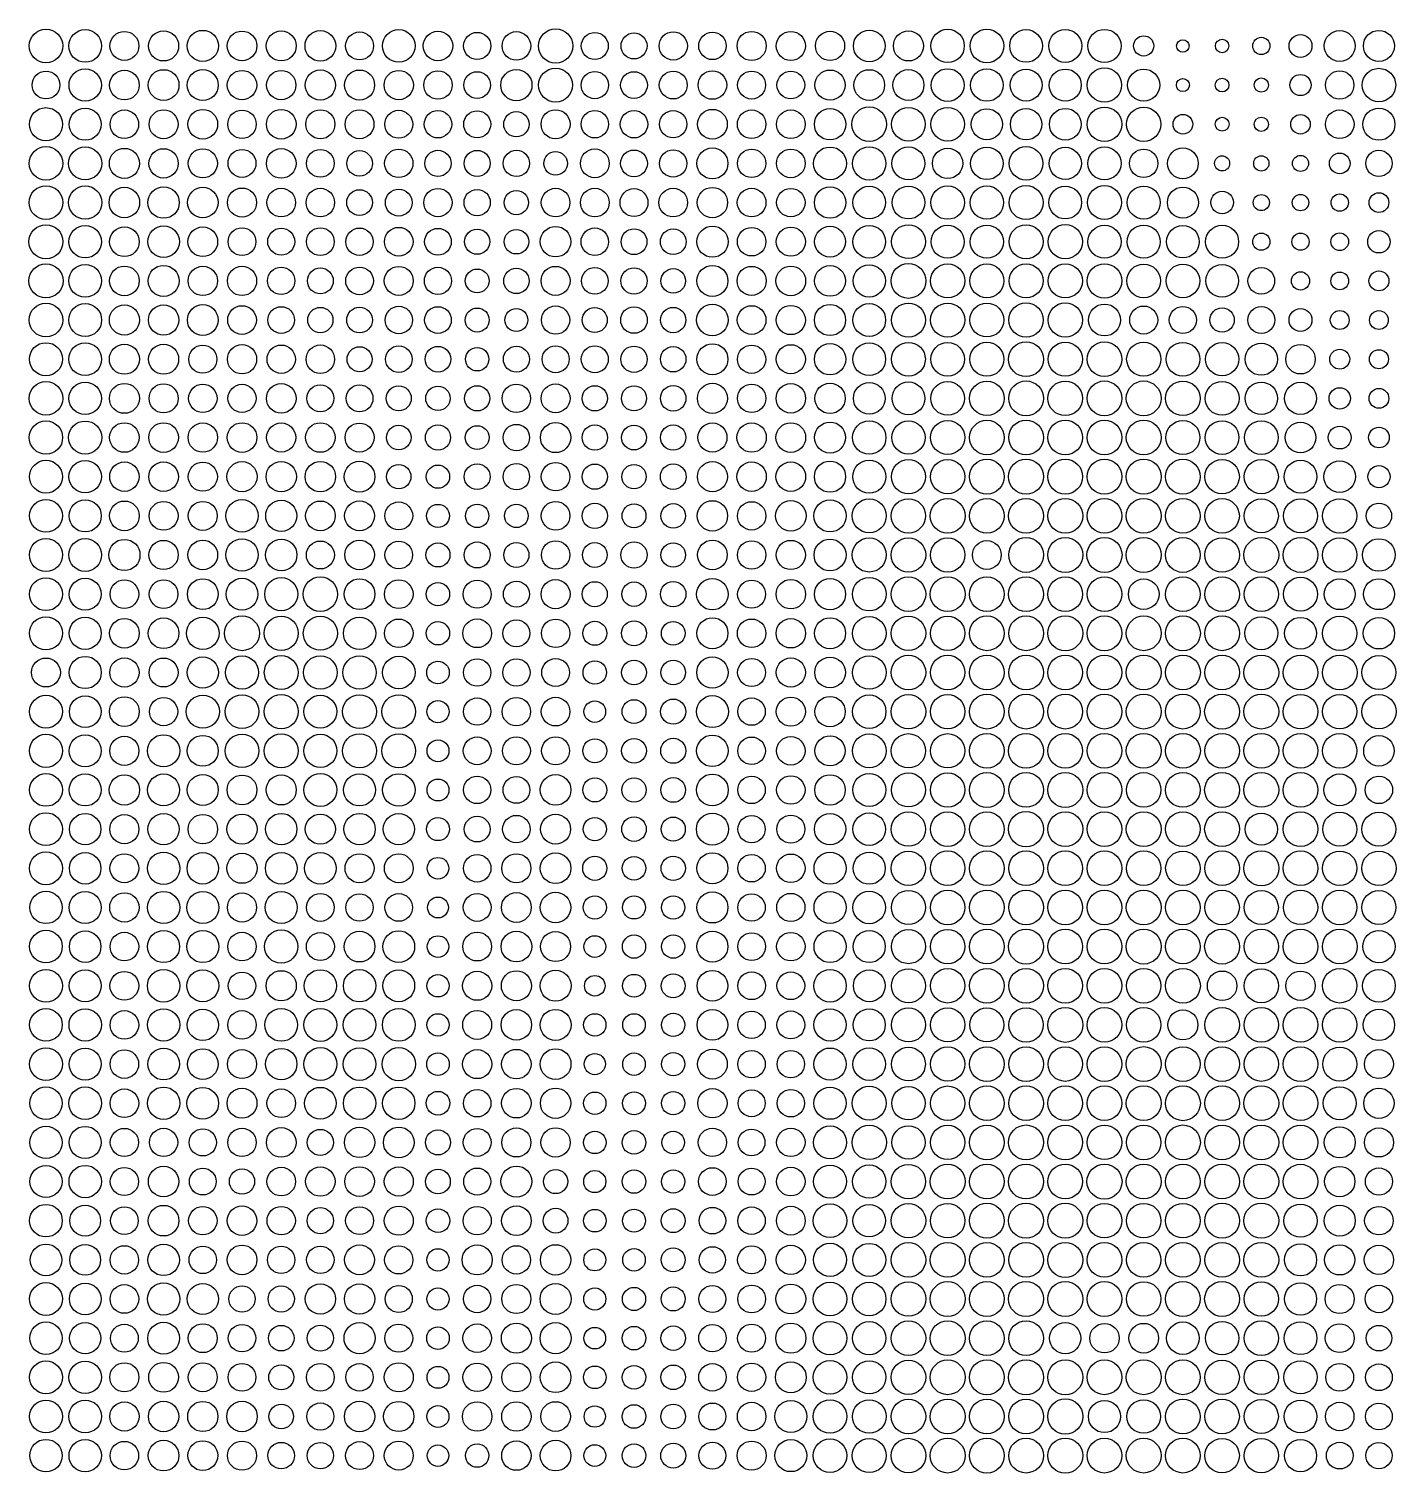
# Model space of a CAD drawing. Header units: millimetres. Extents: x 0 to 15650, y 0 to 8040.
# Drawn here: x 5886 to 7822, y 1999 to 4044 of the extents above; entities that cross this region are included whole.
import ezdxf

# ---------------------------------------------------------------- set-up
doc = ezdxf.new("R2010")
doc.units = ezdxf.units.MM
doc.layers.add('Default', color=7, linetype='Continuous', true_color=0x000000)

msp = doc.modelspace()

# ---------------------------------------------------------------- linework, layer by layer
at = {"layer": 'Default', "color": 0}
for centre, radius in [((5910.4, 4020), 23.8), ((5965.9, 4020), 23.2), ((6021.4, 4020), 20.5), ((6076.9, 4020), 21.3), ((6132.4, 4020), 22.1), ((6187.9, 4020), 21), ((6243.4, 4020), 21.2), ((6298.8, 4020), 21.7), ((6354.3, 4020), 19.8), ((6409.8, 4020), 23.1), ((6465.3, 4020), 20.9), ((6520.8, 4020), 19.2), ((6576.3, 4020), 20.3), ((6631.8, 4020), 24.2), ((6687.3, 4020), 19.1), ((6742.8, 4020), 18.4), ((6798.3, 4020), 20), ((6853.8, 4020), 19.4), ((6909.3, 4020), 20.6), ((6964.8, 4020), 20.6), ((7020.3, 4020), 20.7), ((7075.8, 4020), 22.4), ((7131.3, 4020), 21.3), ((7186.8, 4020), 23.6), ((7242.3, 4020), 23.8), ((7297.8, 4020), 23.2), ((7353.3, 4020), 23.3), ((7408.8, 4020), 23.5), ((7464.3, 4020), 14.3), ((7519.8, 4020), 8.84), ((7575.3, 4020), 9.54), ((7630.8, 4020), 12.2), ((7686.3, 4020), 16.2), ((7741.8, 4020), 21.9), ((7797.3, 4020), 22), ((6631.8, 3964.6), 24), ((7186.8, 3964.6), 23.2), ((7408.8, 3964.6), 24.3), ((7797.3, 3964.6), 23.7), ((5910.4, 3964.6), 19.6), ((5965.9, 3964.6), 22.9), ((6021.4, 3964.6), 21), ((6076.9, 3964.6), 21.8), ((6132.4, 3964.6), 21.9), ((6187.9, 3964.6), 20.8), ((6243.4, 3964.6), 20.7), ((6298.8, 3964.6), 21.4), ((6354.3, 3964.6), 21.3), ((6409.8, 3964.6), 20.8), ((6465.3, 3964.6), 20.1), ((6520.8, 3964.6), 18.9), ((6576.3, 3964.6), 22.1), ((6687.3, 3964.6), 19.3), ((6742.8, 3964.6), 18.9), ((6798.3, 3964.6), 19.7), ((6853.8, 3964.6), 20.2), ((6909.3, 3964.6), 19.8), ((6964.8, 3964.6), 19.6), ((7020.3, 3964.6), 21.3), ((7075.8, 3964.6), 21.8), ((7131.3, 3964.6), 21.9), ((7242.3, 3964.6), 23), ((7297.8, 3964.6), 22.6), ((7353.3, 3964.6), 22.7), ((7464.3, 3964.6), 22.7), ((7519.8, 3964.6), 9.26), ((7575.3, 3964.6), 9.75), ((7630.8, 3964.6), 10.1), ((7686.3, 3964.6), 15), ((7741.8, 3964.6), 20.1), ((5910.4, 3909.1), 23.5), ((5965.9, 3909.1), 22.7), ((6021.4, 3909.1), 20.2), ((6076.9, 3909.1), 20.5), ((6132.4, 3909.1), 21), ((6187.9, 3909.1), 20.1), ((6243.4, 3909.1), 21), ((6298.8, 3909.1), 20.6), ((6354.3, 3909.1), 20.4), ((6409.8, 3909.1), 19.8), ((6465.3, 3909.1), 19.4), ((6520.8, 3909.1), 19.1), ((6576.3, 3909.1), 17.9), ((6631.8, 3909.1), 20.6), ((6687.3, 3909.1), 19.4), ((6742.8, 3909.1), 19.4), ((6798.3, 3909.1), 19.3), ((6853.8, 3909.1), 21.1), ((6909.3, 3909.1), 20.2), ((6964.8, 3909.1), 20.3), ((7020.3, 3909.1), 22.2), ((7075.8, 3909.1), 24.5), ((7131.3, 3909.1), 23.8), ((7186.8, 3909.1), 23.8), ((7242.3, 3909.1), 22), ((7297.8, 3909.1), 22.2), ((7353.3, 3909.1), 22.5), ((7408.8, 3909.1), 24.4), ((7464.3, 3909.1), 24.3), ((7741.8, 3909.1), 20.3), ((7797.3, 3909.1), 22.7), ((7519.8, 3909.1), 13.9), ((7575.3, 3909.1), 9.82), ((7630.8, 3909.1), 10.1), ((7686.3, 3909.1), 13.8), ((5910.4, 3853.7), 23.7), ((5965.9, 3853.7), 23.4), ((6021.4, 3853.7), 21.3), ((6076.9, 3853.7), 20.8), ((6132.4, 3853.7), 20.6), ((6187.9, 3853.7), 19.8), ((6243.4, 3853.7), 21), ((6298.8, 3853.7), 19.6), ((6354.3, 3853.7), 18.1), ((6409.8, 3853.7), 20.1), ((6465.3, 3853.7), 18.5), ((6520.8, 3853.7), 18.4), ((6576.3, 3853.7), 18.6), ((6631.8, 3853.7), 16.7), ((6687.3, 3853.7), 20.4), ((6742.8, 3853.7), 18.9), ((6798.3, 3853.7), 19.3), ((6853.8, 3853.7), 22), ((6909.3, 3853.7), 20.1), ((6964.8, 3853.7), 20.3), ((7020.3, 3853.7), 23.2), ((7075.8, 3853.7), 23.6), ((7131.3, 3853.7), 23.3), ((7186.8, 3853.7), 21.5), ((7242.3, 3853.7), 23), ((7297.8, 3853.7), 23.8), ((7353.3, 3853.7), 22.8), ((7408.8, 3853.7), 23.4), ((7464.3, 3853.7), 20.1), ((7519.8, 3853.7), 21.8), ((7741.8, 3853.7), 14.6), ((7797.3, 3853.7), 18.6), ((7575.3, 3853.7), 10.7), ((7630.8, 3853.7), 10.8), ((7686.3, 3853.7), 11.4), ((5910.4, 3798.2), 23.9), ((5965.9, 3798.2), 23.6), ((6021.4, 3798.2), 21.6), ((6076.9, 3798.2), 22.2), ((6132.4, 3798.2), 21.6), ((6187.9, 3798.2), 20.6), ((6243.4, 3798.2), 20.3), ((6298.8, 3798.2), 20.2), ((6354.3, 3798.2), 18.2), ((6409.8, 3798.2), 19), ((6465.3, 3798.2), 20), ((6520.8, 3798.2), 18.6), ((6576.3, 3798.2), 17.2), ((6631.8, 3798.2), 20.2), ((6687.3, 3798.2), 20.3), ((6742.8, 3798.2), 19.8), ((6798.3, 3798.2), 20.3), ((6853.8, 3798.2), 21.5), ((6909.3, 3798.2), 20.3), ((6964.8, 3798.2), 20.1), ((7020.3, 3798.2), 22.2), ((7075.8, 3798.2), 23.1), ((7131.3, 3798.2), 23.2), ((7186.8, 3798.2), 23.7), ((7242.3, 3798.2), 23.6), ((7297.8, 3798.2), 24.1), ((7353.3, 3798.2), 23.2), ((7408.8, 3798.2), 24), ((7464.3, 3798.2), 23.4), ((7519.8, 3798.2), 21.9), ((7575.3, 3798.2), 16), ((7630.8, 3798.2), 11.4), ((7686.3, 3798.2), 11.6), ((7741.8, 3798.2), 12.3), ((7797.3, 3798.2), 14), ((5910.4, 3742.8), 24.1), ((5965.9, 3742.8), 23), ((6021.4, 3742.8), 21), ((6076.9, 3742.8), 22.3), ((6132.4, 3742.8), 21), ((6409.8, 3742.8), 20.3), ((6631.8, 3742.8), 21.6), ((6853.8, 3742.8), 22.1), ((6909.3, 3742.8), 20.2), ((6964.8, 3742.8), 20.6), ((7020.3, 3742.8), 21.8), ((7075.8, 3742.8), 23.1), ((7131.3, 3742.8), 24), ((7186.8, 3742.8), 23.4), ((7242.3, 3742.8), 23.5), ((7297.8, 3742.8), 24.1), ((7353.3, 3742.8), 24.2), ((7408.8, 3742.8), 23.4), ((7464.3, 3742.8), 23.5), ((7519.8, 3742.8), 23), ((7575.3, 3742.8), 23.4), ((6187.9, 3742.8), 19.6), ((6243.4, 3742.8), 19.1), ((6298.8, 3742.8), 19.6), ((6354.3, 3742.8), 19.4), ((6465.3, 3742.8), 18.9), ((6520.8, 3742.8), 17.8), ((6576.3, 3742.8), 17.4), ((6687.3, 3742.8), 19.5), ((6742.8, 3742.8), 18.3), ((6798.3, 3742.8), 18.2), ((7630.8, 3742.8), 12.2), ((7686.3, 3742.8), 12.2), ((7741.8, 3742.8), 12.5), ((7797.3, 3742.8), 15.9), ((5910.4, 3687.3), 24.2), ((5965.9, 3687.3), 23.2), ((6021.4, 3687.3), 21), ((6076.9, 3687.3), 21.9), ((6132.4, 3687.3), 20.8), ((6187.9, 3687.3), 20.7), ((6243.4, 3687.3), 19.4), ((6298.8, 3687.3), 18.3), ((6354.3, 3687.3), 19.6), ((6409.8, 3687.3), 20.5), ((6465.3, 3687.3), 19.3), ((6520.8, 3687.3), 16.8), ((6576.3, 3687.3), 18), ((6631.8, 3687.3), 20.6), ((6687.3, 3687.3), 18.9), ((6742.8, 3687.3), 18.6), ((6798.3, 3687.3), 17.4), ((6853.8, 3687.3), 21.9), ((6909.3, 3687.3), 20.6), ((6964.8, 3687.3), 21), ((7020.3, 3687.3), 21.8), ((7075.8, 3687.3), 22.8), ((7131.3, 3687.3), 24.7), ((7186.8, 3687.3), 24.2), ((7242.3, 3687.3), 24), ((7297.8, 3687.3), 24), ((7353.3, 3687.3), 24.2), ((7408.8, 3687.3), 24.4), ((7464.3, 3687.3), 23.8), ((7519.8, 3687.3), 23.8), ((7575.3, 3687.3), 23.2), ((7630.8, 3687.3), 18.9), ((7686.3, 3687.3), 12.9), ((7741.8, 3687.3), 12.6), ((7797.3, 3687.3), 14.1), ((5910.4, 3631.9), 23.9), ((5965.9, 3631.9), 23.3), ((6021.4, 3631.9), 21.3), ((6076.9, 3631.9), 21.5), ((6132.4, 3631.9), 21.8), ((6187.9, 3631.9), 20.3), ((6243.4, 3631.9), 18.9), ((6298.8, 3631.9), 17.9), ((6354.3, 3631.9), 18.2), ((6409.8, 3631.9), 19.4), ((6465.3, 3631.9), 18.9), ((6520.8, 3631.9), 17), ((6576.3, 3631.9), 16.2), ((6631.8, 3631.9), 20), ((6687.3, 3631.9), 17.7), ((6742.8, 3631.9), 18.8), ((6798.3, 3631.9), 17.9), ((6853.8, 3631.9), 22.3), ((6909.3, 3631.9), 20.3), ((6964.8, 3631.9), 20.7), ((7020.3, 3631.9), 22.1), ((7075.8, 3631.9), 23.2), ((7131.3, 3631.9), 24.1), ((7186.8, 3631.9), 24.1), ((7242.3, 3631.9), 24), ((7297.8, 3631.9), 24.4), ((7353.3, 3631.9), 24.3), ((7408.8, 3631.9), 22.6), ((7464.3, 3631.9), 19.8), ((7519.8, 3631.9), 19.2), ((7575.3, 3631.9), 17.2), ((7630.8, 3631.9), 19.2), ((7686.3, 3631.9), 16.2), ((7741.8, 3631.9), 13.4), ((7797.3, 3631.9), 13.3), ((5910.4, 3576.4), 23.4), ((5965.9, 3576.4), 23.2), ((7075.8, 3576.4), 23.2), ((7131.3, 3576.4), 23.9), ((7186.8, 3576.4), 23.8), ((7242.3, 3576.4), 24.1), ((7297.8, 3576.4), 24.7), ((7353.3, 3576.4), 24.2), ((7408.8, 3576.4), 24.6), ((7464.3, 3576.4), 24.1), ((7519.8, 3576.4), 23.9), ((7575.3, 3576.4), 23.5), ((7630.8, 3576.4), 22.8), ((6021.4, 3576.4), 21.3), ((6076.9, 3576.4), 21.3), ((6132.4, 3576.4), 19.9), ((6187.9, 3576.4), 20.7), ((6243.4, 3576.4), 20.1), ((6298.8, 3576.4), 20.2), ((6354.3, 3576.4), 17.7), ((6409.8, 3576.4), 18.8), ((6465.3, 3576.4), 18.2), ((6520.8, 3576.4), 16.6), ((6576.3, 3576.4), 18.4), ((6631.8, 3576.4), 19.1), ((6687.3, 3576.4), 19.1), ((6742.8, 3576.4), 18.6), ((6798.3, 3576.4), 18), ((6853.8, 3576.4), 22), ((6909.3, 3576.4), 20), ((6964.8, 3576.4), 20.6), ((7020.3, 3576.4), 22.2), ((7686.3, 3576.4), 20.9), ((7741.8, 3576.4), 14.1), ((7797.3, 3576.4), 13.5), ((5910.4, 3521), 23.8), ((5965.9, 3521), 23), ((6021.4, 3521), 21.2), ((6076.9, 3521), 20.6), ((6132.4, 3521), 20.1), ((6187.9, 3521), 19.9), ((6243.4, 3521), 21), ((6298.8, 3521), 19.1), ((6354.3, 3521), 19), ((6409.8, 3521), 17.7), ((6465.3, 3521), 17.3), ((6520.8, 3521), 17.9), ((6576.3, 3521), 20.1), ((6631.8, 3521), 20.4), ((6687.3, 3521), 17.9), ((6742.8, 3521), 17.8), ((6798.3, 3521), 18.1), ((6853.8, 3521), 21.3), ((6909.3, 3521), 20.1), ((6964.8, 3521), 20.8), ((7020.3, 3521), 21.5), ((7075.8, 3521), 22.5), ((7131.3, 3521), 23.2), ((7186.8, 3521), 23.9), ((7242.3, 3521), 24.4), ((7297.8, 3521), 24.6), ((7353.3, 3521), 24.5), ((7408.8, 3521), 24.6), ((7464.3, 3521), 24.6), ((7519.8, 3521), 24.5), ((7575.3, 3521), 24), ((7630.8, 3521), 23), ((7686.3, 3521), 22.7), ((7741.8, 3521), 15.1), ((7797.3, 3521), 14), ((5910.4, 3465.5), 23.6), ((5965.9, 3465.5), 23.4), ((6021.4, 3465.5), 20.9), ((6076.9, 3465.5), 21), ((6132.4, 3465.5), 20.8), ((6187.9, 3465.5), 21), ((6243.4, 3465.5), 20.6), ((6298.8, 3465.5), 20.9), ((6354.3, 3465.5), 20.5), ((6409.8, 3465.5), 17.4), ((6465.3, 3465.5), 17.8), ((6520.8, 3465.5), 16.8), ((6576.3, 3465.5), 18.7), ((6631.8, 3465.5), 21.4), ((6687.3, 3465.5), 18), ((6742.8, 3465.5), 17.6), ((6798.3, 3465.5), 17.9), ((6853.8, 3465.5), 20.6), ((6909.3, 3465.5), 20.8), ((6964.8, 3465.5), 21), ((7020.3, 3465.5), 21.9), ((7075.8, 3465.5), 23.7), ((7131.3, 3465.5), 23.5), ((7186.8, 3465.5), 24.1), ((7242.3, 3465.5), 24.4), ((7297.8, 3465.5), 24.6), ((7353.3, 3465.5), 24.6), ((7408.8, 3465.5), 24.6), ((7464.3, 3465.5), 24.6), ((7519.8, 3465.5), 24.2), ((7575.3, 3465.5), 23.8), ((7630.8, 3465.5), 23.8), ((7686.3, 3465.5), 21.7), ((7741.8, 3465.5), 16.2), ((7797.3, 3465.5), 14.6), ((5910.4, 3410.1), 23.3), ((5965.9, 3410.1), 23), ((6021.4, 3410.1), 20.8), ((6076.9, 3410.1), 21), ((6132.4, 3410.1), 20.6), ((6187.9, 3410.1), 21.3), ((6243.4, 3410.1), 21.5), ((6298.8, 3410.1), 21.6), ((6354.3, 3410.1), 21.8), ((6409.8, 3410.1), 17.2), ((6465.3, 3410.1), 16.5), ((6520.8, 3410.1), 18.2), ((6576.3, 3410.1), 18.7), ((6631.8, 3410.1), 20.2), ((6687.3, 3410.1), 17.9), ((6742.8, 3410.1), 17.2), ((6798.3, 3410.1), 18.2), ((6853.8, 3410.1), 21.3), ((6909.3, 3410.1), 20.8), ((6964.8, 3410.1), 21), ((7020.3, 3410.1), 22.1), ((7075.8, 3410.1), 23.4), ((7131.3, 3410.1), 24.2), ((7186.8, 3410.1), 24.2), ((7242.3, 3410.1), 24.6), ((7297.8, 3410.1), 24.7), ((7353.3, 3410.1), 24.6), ((7408.8, 3410.1), 24.7), ((7464.3, 3410.1), 24.7), ((7519.8, 3410.1), 24.6), ((7575.3, 3410.1), 24.4), ((7630.8, 3410.1), 24.1), ((7686.3, 3410.1), 23.2), ((7741.8, 3410.1), 22.4), ((7797.3, 3410.1), 15.7), ((5910.4, 3354.6), 23.2), ((5965.9, 3354.6), 22.8), ((6021.4, 3354.6), 21), ((6076.9, 3354.6), 20.4), ((6132.4, 3354.6), 20.5), ((6187.9, 3354.6), 23), ((6243.4, 3354.6), 22), ((6298.8, 3354.6), 21), ((6354.3, 3354.6), 21.1), ((6409.8, 3354.6), 19.7), ((6631.8, 3354.6), 20.3), ((6853.8, 3354.6), 21.5), ((6909.3, 3354.6), 20.1), ((6964.8, 3354.6), 21.6), ((7020.3, 3354.6), 22.8), ((7075.8, 3354.6), 24.1), ((7131.3, 3354.6), 24.3), ((7186.8, 3354.6), 24.6), ((7242.3, 3354.6), 24.6), ((7297.8, 3354.6), 24.7), ((7353.3, 3354.6), 24.7), ((7408.8, 3354.6), 24.7), ((7464.3, 3354.6), 24.7), ((7519.8, 3354.6), 24.6), ((7575.3, 3354.6), 24.4), ((7630.8, 3354.6), 24.1), ((7686.3, 3354.6), 24), ((7741.8, 3354.6), 24.3), ((6465.3, 3354.6), 16.3), ((6520.8, 3354.6), 16.6), ((6576.3, 3354.6), 16.6), ((6687.3, 3354.6), 17.9), ((6742.8, 3354.6), 16.9), ((6798.3, 3354.6), 17.4), ((7797.3, 3354.6), 18), ((5910.4, 3299.2), 23.4), ((5965.9, 3299.2), 23.2), ((6021.4, 3299.2), 22.1), ((6076.9, 3299.2), 20.7), ((6132.4, 3299.2), 21), ((6187.9, 3299.2), 23), ((6243.4, 3299.2), 22.3), ((6298.8, 3299.2), 19.8), ((6354.3, 3299.2), 21), ((6409.8, 3299.2), 19.5), ((6465.3, 3299.2), 17), ((6520.8, 3299.2), 18.4), ((6576.3, 3299.2), 17.8), ((6631.8, 3299.2), 20.1), ((6687.3, 3299.2), 17.5), ((6742.8, 3299.2), 18.6), ((6798.3, 3299.2), 17.3), ((6853.8, 3299.2), 21), ((6909.3, 3299.2), 20.1), ((6964.8, 3299.2), 20.7), ((7020.3, 3299.2), 22.6), ((7075.8, 3299.2), 24.1), ((7131.3, 3299.2), 24.4), ((7186.8, 3299.2), 24.4), ((7242.3, 3299.2), 20.4), ((7297.8, 3299.2), 24.6), ((7353.3, 3299.2), 24.8), ((7408.8, 3299.2), 24.8), ((7464.3, 3299.2), 24.7), ((7519.8, 3299.2), 24.6), ((7575.3, 3299.2), 24.5), ((7630.8, 3299.2), 24.6), ((7686.3, 3299.2), 24.6), ((7741.8, 3299.2), 24.4), ((7797.3, 3299.2), 23.1), ((5910.4, 3243.7), 23.3), ((5965.9, 3243.7), 22.5), ((6021.4, 3243.7), 20.3), ((6076.9, 3243.7), 20.3), ((6132.4, 3243.7), 21.8), ((6187.9, 3243.7), 22.5), ((6243.4, 3243.7), 23.4), ((6298.8, 3243.7), 24.4), ((6354.3, 3243.7), 21.8), ((6409.8, 3243.7), 20.3), ((6465.3, 3243.7), 16.5), ((6520.8, 3243.7), 19.8), ((6576.3, 3243.7), 18.4), ((6631.8, 3243.7), 20.6), ((6687.3, 3243.7), 17.7), ((6742.8, 3243.7), 17.3), ((6798.3, 3243.7), 18), ((6853.8, 3243.7), 22.3), ((6909.3, 3243.7), 19.8), ((6964.8, 3243.7), 20.8), ((7020.3, 3243.7), 22.1), ((7075.8, 3243.7), 23.8), ((7131.3, 3243.7), 24.4), ((7186.8, 3243.7), 24.6), ((7242.3, 3243.7), 24.6), ((7297.8, 3243.7), 24.7), ((7353.3, 3243.7), 24.6), ((7408.8, 3243.7), 24.4), ((7464.3, 3243.7), 21.7), ((7519.8, 3243.7), 24.6), ((7575.3, 3243.7), 24.6), ((7630.8, 3243.7), 24.4), ((7686.3, 3243.7), 23.9), ((7741.8, 3243.7), 21.9), ((7797.3, 3243.7), 21.9), ((5910.4, 3188.3), 23.5), ((5965.9, 3188.3), 22.8), ((6132.4, 3188.3), 23), ((6187.9, 3188.3), 24.6), ((6243.4, 3188.3), 24.2), ((6298.8, 3188.3), 24.1), ((6354.3, 3188.3), 22.9), ((7075.8, 3188.3), 23.8), ((7131.3, 3188.3), 24.4), ((7186.8, 3188.3), 24.4), ((7242.3, 3188.3), 24.6), ((7297.8, 3188.3), 24.6), ((7353.3, 3188.3), 24.7), ((7408.8, 3188.3), 24.7), ((7464.3, 3188.3), 24.6), ((7519.8, 3188.3), 24.7), ((7575.3, 3188.3), 24.6), ((7630.8, 3188.3), 23.3), ((7686.3, 3188.3), 22.5), ((7741.8, 3188.3), 24.4), ((6021.4, 3188.3), 21), ((6076.9, 3188.3), 21.7), ((6409.8, 3188.3), 20.2), ((6465.3, 3188.3), 16.5), ((6520.8, 3188.3), 20.3), ((6576.3, 3188.3), 19.1), ((6631.8, 3188.3), 20.1), ((6687.3, 3188.3), 17), ((6742.8, 3188.3), 17.7), ((6798.3, 3188.3), 16.8), ((6853.8, 3188.3), 22), ((6909.3, 3188.3), 20.2), ((6964.8, 3188.3), 20.8), ((7020.3, 3188.3), 22), ((7797.3, 3188.3), 22.2), ((5910.4, 3132.8), 20.5), ((5965.9, 3132.8), 22.8), ((6021.4, 3132.8), 20.7), ((6076.9, 3132.8), 20.5), ((6132.4, 3132.8), 22.2), ((6187.9, 3132.8), 23.5), ((6243.4, 3132.8), 23.9), ((6298.8, 3132.8), 23.7), ((6354.3, 3132.8), 23.7), ((6409.8, 3132.8), 23), ((6520.8, 3132.8), 19.3), ((6576.3, 3132.8), 19.3), ((6631.8, 3132.8), 19.7), ((6687.3, 3132.8), 16.6), ((6742.8, 3132.8), 17.5), ((6798.3, 3132.8), 17.4), ((6853.8, 3132.8), 22.2), ((6909.3, 3132.8), 19.8), ((6964.8, 3132.8), 20.7), ((7020.3, 3132.8), 21.7), ((7075.8, 3132.8), 23.8), ((7131.3, 3132.8), 24.4), ((7186.8, 3132.8), 24.4), ((7242.3, 3132.8), 24.6), ((7297.8, 3132.8), 24.6), ((7353.3, 3132.8), 24.6), ((7408.8, 3132.8), 24.7), ((7464.3, 3132.8), 24.7), ((7519.8, 3132.8), 24.7), ((7575.3, 3132.8), 24.6), ((7630.8, 3132.8), 24.6), ((7686.3, 3132.8), 24.6), ((7741.8, 3132.8), 24.6), ((7797.3, 3132.8), 24), ((6465.3, 3132.8), 16), ((5910.4, 3077.4), 23.2), ((5965.9, 3077.4), 22.4), ((6021.4, 3077.4), 21.1), ((6076.9, 3077.4), 20), ((6132.4, 3077.4), 23.5), ((6187.9, 3077.4), 24), ((6243.4, 3077.4), 24.2), ((6298.8, 3077.4), 23.2), ((6354.3, 3077.4), 24), ((6409.8, 3077.4), 23.9), ((6465.3, 3077.4), 15.7), ((6520.8, 3077.4), 19.3), ((6576.3, 3077.4), 20.1), ((6631.8, 3077.4), 20.3), ((6687.3, 3077.4), 15.3), ((6742.8, 3077.4), 16.9), ((6798.3, 3077.4), 17.8), ((6853.8, 3077.4), 22.6), ((6909.3, 3077.4), 19.4), ((6964.8, 3077.4), 20.6), ((7020.3, 3077.4), 21.5), ((7075.8, 3077.4), 23.7), ((7131.3, 3077.4), 24.4), ((7186.8, 3077.4), 24.4), ((7242.3, 3077.4), 24.6), ((7297.8, 3077.4), 24.6), ((7353.3, 3077.4), 24.6), ((7408.8, 3077.4), 24.6), ((7464.3, 3077.4), 24.6), ((7519.8, 3077.4), 24.6), ((7575.3, 3077.4), 24.7), ((7630.8, 3077.4), 24.6), ((7686.3, 3077.4), 24.4), ((7741.8, 3077.4), 24.3), ((7797.3, 3077.4), 24.2), ((5910.4, 3021.9), 23.4), ((5965.9, 3021.9), 22.7), ((6021.4, 3021.9), 20.6), ((6076.9, 3021.9), 22.8), ((6132.4, 3021.9), 21.9), ((6187.9, 3021.9), 23.8), ((6243.4, 3021.9), 24), ((6298.8, 3021.9), 23.4), ((6354.3, 3021.9), 24.2), ((6409.8, 3021.9), 23.9), ((6465.3, 3021.9), 15.5), ((6520.8, 3021.9), 19.7), ((6576.3, 3021.9), 19.8), ((6631.8, 3021.9), 19.8), ((6687.3, 3021.9), 17), ((6742.8, 3021.9), 17.5), ((6798.3, 3021.9), 17.7), ((6853.8, 3021.9), 22.3), ((6909.3, 3021.9), 19.5), ((6964.8, 3021.9), 20.2), ((7020.3, 3021.9), 21.3), ((7075.8, 3021.9), 23.9), ((7131.3, 3021.9), 24.3), ((7186.8, 3021.9), 24.3), ((7242.3, 3021.9), 24.7), ((7297.8, 3021.9), 24.7), ((7353.3, 3021.9), 24.5), ((7408.8, 3021.9), 24.5), ((7464.3, 3021.9), 24.6), ((7519.8, 3021.9), 24.7), ((7575.3, 3021.9), 24.6), ((7630.8, 3021.9), 24.6), ((7686.3, 3021.9), 24.6), ((7741.8, 3021.9), 24.4), ((7797.3, 3021.9), 21.6), ((5910.4, 2966.5), 23.2), ((5965.9, 2966.5), 22.7), ((6021.4, 2966.5), 21.5), ((6076.9, 2966.5), 22.6), ((6132.4, 2966.5), 21.9), ((6187.9, 2966.5), 21.1), ((6243.4, 2966.5), 21.3), ((6298.8, 2966.5), 23.3), ((6354.3, 2966.5), 22.7), ((6409.8, 2966.5), 23), ((6520.8, 2966.5), 19.4), ((6631.8, 2966.5), 21.7), ((6853.8, 2966.5), 22.5), ((6909.3, 2966.5), 19.4), ((6964.8, 2966.5), 20.1), ((7020.3, 2966.5), 21.6), ((7075.8, 2966.5), 23.4), ((7131.3, 2966.5), 24.1), ((7186.8, 2966.5), 24.3), ((7242.3, 2966.5), 24.7), ((7297.8, 2966.5), 24.6), ((7353.3, 2966.5), 24.7), ((7408.8, 2966.5), 24.7), ((7464.3, 2966.5), 24.5), ((7519.8, 2966.5), 24.6), ((7575.3, 2966.5), 24.7), ((7630.8, 2966.5), 24.6), ((7686.3, 2966.5), 24.6), ((7741.8, 2966.5), 22.6), ((7797.3, 2966.5), 19.4), ((6465.3, 2966.5), 15.5), ((6576.3, 2966.5), 18.9), ((6687.3, 2966.5), 17), ((6742.8, 2966.5), 17.2), ((6798.3, 2966.5), 17.5), ((5910.4, 2911), 23.3), ((5965.9, 2911), 22.3), ((6021.4, 2911), 20.6), ((6076.9, 2911), 22.1), ((6132.4, 2911), 20.9), ((6187.9, 2911), 21.3), ((6243.4, 2911), 22.3), ((6298.8, 2911), 21.3), ((6354.3, 2911), 22.3), ((6409.8, 2911), 22.1), ((6465.3, 2911), 16.3), ((6520.8, 2911), 18.2), ((6576.3, 2911), 19.5), ((6631.8, 2911), 21.2), ((6687.3, 2911), 16.4), ((6742.8, 2911), 17.4), ((6798.3, 2911), 17.1), ((6853.8, 2911), 22.7), ((6909.3, 2911), 19.3), ((6964.8, 2911), 19.8), ((7020.3, 2911), 22.2), ((7075.8, 2911), 23), ((7131.3, 2911), 24.3), ((7186.8, 2911), 24.4), ((7242.3, 2911), 24.4), ((7297.8, 2911), 24.9), ((7353.3, 2911), 24.7), ((7408.8, 2911), 24.6), ((7464.3, 2911), 24.6), ((7519.8, 2911), 24.5), ((7575.3, 2911), 24.7), ((7630.8, 2911), 22.7), ((7686.3, 2911), 24.6), ((7741.8, 2911), 24.1), ((7797.3, 2911), 24), ((5910.4, 2855.6), 23.3), ((5965.9, 2855.6), 22.3), ((6021.4, 2855.6), 20.4), ((6076.9, 2855.6), 22.9), ((6132.4, 2855.6), 22.3), ((6187.9, 2855.6), 21.3), ((6243.4, 2855.6), 22.4), ((6298.8, 2855.6), 22.4), ((6354.3, 2855.6), 20.6), ((6409.8, 2855.6), 20.4), ((6465.3, 2855.6), 15.3), ((6520.8, 2855.6), 19.5), ((6576.3, 2855.6), 20.6), ((6631.8, 2855.6), 21.7), ((6687.3, 2855.6), 17.1), ((6742.8, 2855.6), 16.7), ((6798.3, 2855.6), 17.2), ((6853.8, 2855.6), 22), ((6909.3, 2855.6), 19.4), ((6964.8, 2855.6), 20.2), ((7020.3, 2855.6), 22.7), ((7075.8, 2855.6), 22.7), ((7131.3, 2855.6), 24.3), ((7186.8, 2855.6), 24.5), ((7242.3, 2855.6), 24.5), ((7297.8, 2855.6), 24.6), ((7353.3, 2855.6), 24.6), ((7408.8, 2855.6), 24.5), ((7464.3, 2855.6), 24.5), ((7519.8, 2855.6), 24.4), ((7575.3, 2855.6), 24.5), ((7630.8, 2855.6), 24.7), ((7686.3, 2855.6), 24.5), ((7741.8, 2855.6), 24.4), ((7797.3, 2855.6), 24.4), ((5910.4, 2800.1), 22.9), ((5965.9, 2800.1), 22.6), ((6076.9, 2800.1), 22.8), ((6132.4, 2800.1), 22.7), ((6243.4, 2800.1), 22.7), ((6853.8, 2800.1), 22), ((7020.3, 2800.1), 22.7), ((7075.8, 2800.1), 23), ((7131.3, 2800.1), 24.2), ((7186.8, 2800.1), 24.4), ((7242.3, 2800.1), 24.7), ((7297.8, 2800.1), 24.6), ((7353.3, 2800.1), 24.6), ((7408.8, 2800.1), 24.6), ((7464.3, 2800.1), 24.6), ((7519.8, 2800.1), 24.6), ((7575.3, 2800.1), 24.4), ((7630.8, 2800.1), 24.1), ((7686.3, 2800.1), 24.3), ((7741.8, 2800.1), 24.4), ((7797.3, 2800.1), 24.1), ((6021.4, 2800.1), 20.8), ((6187.9, 2800.1), 20.6), ((6298.8, 2800.1), 19.7), ((6354.3, 2800.1), 19.4), ((6409.8, 2800.1), 19.6), ((6465.3, 2800.1), 14.8), ((6520.8, 2800.1), 19.7), ((6576.3, 2800.1), 21.1), ((6631.8, 2800.1), 21.6), ((6687.3, 2800.1), 16.4), ((6742.8, 2800.1), 16.3), ((6798.3, 2800.1), 16.5), ((6909.3, 2800.1), 19.4), ((6964.8, 2800.1), 20), ((5910.4, 2744.7), 23.1), ((5965.9, 2744.7), 22.3), ((6021.4, 2744.7), 20.3), ((6076.9, 2744.7), 22.7), ((6132.4, 2744.7), 22.7), ((6187.9, 2744.7), 20.2), ((6243.4, 2744.7), 23.5), ((6298.8, 2744.7), 19.8), ((6354.3, 2744.7), 21.8), ((6409.8, 2744.7), 22.5), ((6520.8, 2744.7), 20.4), ((6576.3, 2744.7), 21.7), ((6631.8, 2744.7), 21.3), ((6742.8, 2744.7), 16.5), ((6798.3, 2744.7), 16.5), ((6853.8, 2744.7), 21.9), ((6909.3, 2744.7), 19.6), ((6964.8, 2744.7), 20.1), ((7020.3, 2744.7), 22.7), ((7075.8, 2744.7), 22.7), ((7131.3, 2744.7), 24.2), ((7186.8, 2744.7), 24.4), ((7242.3, 2744.7), 24.6), ((7297.8, 2744.7), 24.8), ((7353.3, 2744.7), 24.6), ((7408.8, 2744.7), 24.6), ((7464.3, 2744.7), 24.7), ((7519.8, 2744.7), 24.5), ((7575.3, 2744.7), 24.7), ((7630.8, 2744.7), 24.5), ((7686.3, 2744.7), 24.6), ((7741.8, 2744.7), 24.6), ((7797.3, 2744.7), 22.8), ((6465.3, 2744.7), 15.3), ((6687.3, 2744.7), 15.4), ((5910.4, 2689.2), 23.2), ((5965.9, 2689.2), 22.5), ((6021.4, 2689.2), 20.4), ((6076.9, 2689.2), 23), ((6132.4, 2689.2), 22.5), ((6187.9, 2689.2), 19.4), ((6243.4, 2689.2), 21.4), ((6298.8, 2689.2), 22.8), ((6354.3, 2689.2), 22.9), ((6409.8, 2689.2), 22.5), ((6465.3, 2689.2), 15.8), ((6520.8, 2689.2), 20.6), ((6576.3, 2689.2), 21.3), ((6631.8, 2689.2), 21.9), ((6687.3, 2689.2), 14.6), ((6742.8, 2689.2), 16.2), ((6798.3, 2689.2), 17), ((6853.8, 2689.2), 21.7), ((6909.3, 2689.2), 19.6), ((6964.8, 2689.2), 19.6), ((7020.3, 2689.2), 23), ((7075.8, 2689.2), 22.5), ((7131.3, 2689.2), 24.2), ((7186.8, 2689.2), 24.4), ((7242.3, 2689.2), 24.6), ((7297.8, 2689.2), 24.6), ((7353.3, 2689.2), 24.6), ((7408.8, 2689.2), 24.6), ((7464.3, 2689.2), 24.5), ((7519.8, 2689.2), 24.7), ((7575.3, 2689.2), 20.9), ((7630.8, 2689.2), 24.2), ((7686.3, 2689.2), 20.8), ((7741.8, 2689.2), 24.4), ((7797.3, 2689.2), 23.2), ((5910.4, 2633.8), 23.1), ((5965.9, 2633.8), 22.9), ((6021.4, 2633.8), 20.3), ((6076.9, 2633.8), 22.8), ((6132.4, 2633.8), 22.2), ((6187.9, 2633.8), 20.2), ((6243.4, 2633.8), 23.2), ((6298.8, 2633.8), 23.3), ((6354.3, 2633.8), 23), ((6409.8, 2633.8), 23.2), ((6465.3, 2633.8), 15.8), ((6520.8, 2633.8), 20.5), ((6576.3, 2633.8), 21.6), ((6631.8, 2633.8), 21.9), ((6687.3, 2633.8), 15.8), ((6742.8, 2633.8), 15.9), ((6798.3, 2633.8), 16.5), ((6853.8, 2633.8), 21.7), ((6909.3, 2633.8), 19.4), ((6964.8, 2633.8), 19.7), ((7020.3, 2633.8), 22.8), ((7075.8, 2633.8), 22.7), ((7131.3, 2633.8), 24.2), ((7186.8, 2633.8), 24.2), ((7242.3, 2633.8), 24.1), ((7297.8, 2633.8), 24.4), ((7353.3, 2633.8), 24.7), ((7408.8, 2633.8), 24.5), ((7464.3, 2633.8), 24.5), ((7519.8, 2633.8), 21.3), ((7575.3, 2633.8), 24.6), ((7630.8, 2633.8), 24.5), ((7686.3, 2633.8), 24.6), ((7741.8, 2633.8), 24.4), ((7797.3, 2633.8), 22.2), ((5910.4, 2578.3), 23.2), ((5965.9, 2578.3), 22.6), ((6021.4, 2578.3), 20.2), ((6076.9, 2578.3), 22.4), ((6132.4, 2578.3), 21.7), ((6187.9, 2578.3), 20.5), ((6243.4, 2578.3), 22.3), ((6298.8, 2578.3), 23.4), ((6354.3, 2578.3), 23), ((6409.8, 2578.3), 23.5), ((6520.8, 2578.3), 20.6), ((6576.3, 2578.3), 20.9), ((6631.8, 2578.3), 21.8), ((6853.8, 2578.3), 21.1), ((6909.3, 2578.3), 19.4), ((6964.8, 2578.3), 19.4), ((7020.3, 2578.3), 22.8), ((7075.8, 2578.3), 23), ((7131.3, 2578.3), 23.9), ((7186.8, 2578.3), 24.3), ((7242.3, 2578.3), 24.5), ((7297.8, 2578.3), 24.6), ((7353.3, 2578.3), 24.4), ((7408.8, 2578.3), 24.6), ((7464.3, 2578.3), 24.7), ((7519.8, 2578.3), 24.5), ((7575.3, 2578.3), 24.5), ((7630.8, 2578.3), 24.4), ((7686.3, 2578.3), 24.5), ((7741.8, 2578.3), 24.1), ((7797.3, 2578.3), 20.5), ((6465.3, 2578.3), 16), ((6687.3, 2578.3), 15), ((6742.8, 2578.3), 16), ((6798.3, 2578.3), 16.4), ((5910.4, 2522.9), 23), ((5965.9, 2522.9), 23.1), ((6021.4, 2522.9), 20.3), ((6076.9, 2522.9), 22.9), ((6132.4, 2522.9), 22.4), ((6187.9, 2522.9), 21.2), ((6243.4, 2522.9), 20.2), ((6298.8, 2522.9), 22.5), ((6354.3, 2522.9), 22.9), ((6409.8, 2522.9), 22.9), ((6465.3, 2522.9), 16.8), ((6520.8, 2522.9), 19.5), ((6576.3, 2522.9), 20.9), ((6631.8, 2522.9), 21.5), ((6687.3, 2522.9), 15.8), ((6742.8, 2522.9), 16.2), ((6798.3, 2522.9), 16.5), ((6853.8, 2522.9), 20.8), ((6909.3, 2522.9), 19.1), ((6964.8, 2522.9), 19.5), ((7020.3, 2522.9), 22.8), ((7075.8, 2522.9), 24), ((7131.3, 2522.9), 23.7), ((7186.8, 2522.9), 24.4), ((7242.3, 2522.9), 24.6), ((7297.8, 2522.9), 24.6), ((7353.3, 2522.9), 24.6), ((7408.8, 2522.9), 24.6), ((7464.3, 2522.9), 24.6), ((7519.8, 2522.9), 24.7), ((7575.3, 2522.9), 24.5), ((7630.8, 2522.9), 24.6), ((7686.3, 2522.9), 24.5), ((7741.8, 2522.9), 23.4), ((7797.3, 2522.9), 21.4), ((5910.4, 2467.4), 22.9), ((5965.9, 2467.4), 22.7), ((6021.4, 2467.4), 19.9), ((6076.9, 2467.4), 20), ((6132.4, 2467.4), 19.2), ((6187.9, 2467.4), 20.1), ((6243.4, 2467.4), 21), ((6298.8, 2467.4), 18.5), ((6354.3, 2467.4), 21.5), ((6409.8, 2467.4), 21.7), ((6465.3, 2467.4), 17.7), ((6520.8, 2467.4), 19.7), ((6576.3, 2467.4), 20.6), ((6631.8, 2467.4), 20.8), ((6687.3, 2467.4), 15.9), ((6742.8, 2467.4), 16.7), ((6798.3, 2467.4), 16), ((6853.8, 2467.4), 20.1), ((6909.3, 2467.4), 18.9), ((6964.8, 2467.4), 20.1), ((7020.3, 2467.4), 23.3), ((7075.8, 2467.4), 24.4), ((7131.3, 2467.4), 23.5), ((7186.8, 2467.4), 24.4), ((7242.3, 2467.4), 24.6), ((7297.8, 2467.4), 24.7), ((7353.3, 2467.4), 24.6), ((7408.8, 2467.4), 24.4), ((7464.3, 2467.4), 24.5), ((7519.8, 2467.4), 24.7), ((7575.3, 2467.4), 24.6), ((7630.8, 2467.4), 24.6), ((7686.3, 2467.4), 24.5), ((7741.8, 2467.4), 22), ((7797.3, 2467.4), 20.6), ((5910.4, 2412), 22.7), ((5965.9, 2412), 22.9), ((6076.9, 2412), 21.6), ((6576.3, 2412), 21.9), ((7020.3, 2412), 23.3), ((7075.8, 2412), 23.6), ((7131.3, 2412), 24.3), ((7186.8, 2412), 24.6), ((7242.3, 2412), 24.6), ((7297.8, 2412), 24.7), ((7353.3, 2412), 24.6), ((7408.8, 2412), 24.8), ((7464.3, 2412), 24.6), ((7519.8, 2412), 24.6), ((7575.3, 2412), 24.6), ((7630.8, 2412), 24.6), ((7686.3, 2412), 24.4), ((6021.4, 2412), 19.9), ((6132.4, 2412), 19), ((6187.9, 2412), 17.9), ((6243.4, 2412), 20.2), ((6298.8, 2412), 20.8), ((6354.3, 2412), 21), ((6409.8, 2412), 20.6), ((6465.3, 2412), 17.5), ((6520.8, 2412), 19.1), ((6631.8, 2412), 17.1), ((6687.3, 2412), 15.7), ((6742.8, 2412), 16.6), ((6798.3, 2412), 16.5), ((6853.8, 2412), 19.6), ((6909.3, 2412), 19), ((6964.8, 2412), 20.2), ((7741.8, 2412), 21.5), ((7797.3, 2412), 19.2), ((5910.4, 2356.6), 23.1), ((5965.9, 2356.6), 21.8), ((6021.4, 2356.6), 19.5), ((6076.9, 2356.6), 21.7), ((6132.4, 2356.6), 20.1), ((6187.9, 2356.6), 20.9), ((6243.4, 2356.6), 20.1), ((6298.8, 2356.6), 18.5), ((6354.3, 2356.6), 19.7), ((6409.8, 2356.6), 20.6), ((6465.3, 2356.6), 16.8), ((6520.8, 2356.6), 20), ((6576.3, 2356.6), 21), ((6631.8, 2356.6), 17.5), ((6687.3, 2356.6), 16), ((6742.8, 2356.6), 16.2), ((6798.3, 2356.6), 16.9), ((6853.8, 2356.6), 18.8), ((6909.3, 2356.6), 19.4), ((6964.8, 2356.6), 20.4), ((7020.3, 2356.6), 23.8), ((7075.8, 2356.6), 23), ((7131.3, 2356.6), 24.4), ((7186.8, 2356.6), 24.5), ((7242.3, 2356.6), 24.6), ((7297.8, 2356.6), 24.7), ((7353.3, 2356.6), 24.7), ((7408.8, 2356.6), 24.5), ((7464.3, 2356.6), 24.5), ((7519.8, 2356.6), 24.5), ((7575.3, 2356.6), 24.6), ((7630.8, 2356.6), 24.6), ((7686.3, 2356.6), 23.5), ((7741.8, 2356.6), 22), ((7797.3, 2356.6), 20.2), ((5910.4, 2301.1), 22.4), ((5965.9, 2301.1), 21.8), ((6021.4, 2301.1), 20.1), ((6076.9, 2301.1), 22.3), ((6132.4, 2301.1), 19.5), ((6187.9, 2301.1), 21), ((6243.4, 2301.1), 19.3), ((6298.8, 2301.1), 19.4), ((6354.3, 2301.1), 21.1), ((6409.8, 2301.1), 20), ((6465.3, 2301.1), 15.8), ((6520.8, 2301.1), 21.3), ((6576.3, 2301.1), 20.1), ((6631.8, 2301.1), 21.5), ((6687.3, 2301.1), 15.6), ((6742.8, 2301.1), 16), ((6798.3, 2301.1), 17), ((6853.8, 2301.1), 18.6), ((6909.3, 2301.1), 19.8), ((6964.8, 2301.1), 20.7), ((7020.3, 2301.1), 23.5), ((7075.8, 2301.1), 23.4), ((7131.3, 2301.1), 24.4), ((7186.8, 2301.1), 24.6), ((7242.3, 2301.1), 24.6), ((7297.8, 2301.1), 24.6), ((7353.3, 2301.1), 24.8), ((7408.8, 2301.1), 24.5), ((7464.3, 2301.1), 24.5), ((7519.8, 2301.1), 24.5), ((7575.3, 2301.1), 24.6), ((7630.8, 2301.1), 24.6), ((7686.3, 2301.1), 22.8), ((7741.8, 2301.1), 21.4), ((7797.3, 2301.1), 20.7), ((7131.3, 2245.7), 24.5), ((7186.8, 2245.7), 24.6), ((7242.3, 2245.7), 24.6), ((7297.8, 2245.7), 24.7), ((7353.3, 2245.7), 24.7), ((7408.8, 2245.7), 24.6), ((7464.3, 2245.7), 24.5), ((7519.8, 2245.7), 24.6), ((7575.3, 2245.7), 24.7), ((7630.8, 2245.7), 24.4), ((5910.4, 2245.7), 23.2), ((5965.9, 2245.7), 22.4), ((6021.4, 2245.7), 20.3), ((6076.9, 2245.7), 22.9), ((6132.4, 2245.7), 22), ((6187.9, 2245.7), 18.6), ((6243.4, 2245.7), 18.6), ((6298.8, 2245.7), 21.5), ((6354.3, 2245.7), 21.5), ((6409.8, 2245.7), 19.2), ((6465.3, 2245.7), 15.7), ((6520.8, 2245.7), 19.4), ((6576.3, 2245.7), 20.6), ((6631.8, 2245.7), 22), ((6687.3, 2245.7), 15.7), ((6742.8, 2245.7), 16.4), ((6798.3, 2245.7), 17), ((6853.8, 2245.7), 19.1), ((6909.3, 2245.7), 19.6), ((6964.8, 2245.7), 21.1), ((7020.3, 2245.7), 23.7), ((7075.8, 2245.7), 23.7), ((7686.3, 2245.7), 22.8), ((7741.8, 2245.7), 20.6), ((7797.3, 2245.7), 19.4), ((5910.4, 2190.2), 23), ((5965.9, 2190.2), 22), ((6021.4, 2190.2), 19.7), ((6076.9, 2190.2), 22.5), ((6132.4, 2190.2), 20.5), ((6187.9, 2190.2), 19.4), ((6298.8, 2190.2), 18.5), ((6354.3, 2190.2), 22), ((6409.8, 2190.2), 19.8), ((6520.8, 2190.2), 20.2), ((6576.3, 2190.2), 21.3), ((6631.8, 2190.2), 22), ((6853.8, 2190.2), 19.4), ((6909.3, 2190.2), 19.8), ((6964.8, 2190.2), 21.4), ((7020.3, 2190.2), 23.7), ((7075.8, 2190.2), 23.5), ((7131.3, 2190.2), 24.4), ((7186.8, 2190.2), 24.7), ((7242.3, 2190.2), 24.6), ((7297.8, 2190.2), 24.6), ((7353.3, 2190.2), 22.1), ((7408.8, 2190.2), 20.8), ((7464.3, 2190.2), 21), ((7519.8, 2190.2), 23), ((7575.3, 2190.2), 23.7), ((7630.8, 2190.2), 24.4), ((7686.3, 2190.2), 23.3), ((7741.8, 2190.2), 20.4), ((6243.4, 2190.2), 18.1), ((6465.3, 2190.2), 16), ((6687.3, 2190.2), 15.3), ((6742.8, 2190.2), 16.7), ((6798.3, 2190.2), 17.3), ((7797.3, 2190.2), 18.1), ((5910.4, 2134.8), 23.2), ((5965.9, 2134.8), 23), ((6021.4, 2134.8), 20.6), ((6076.9, 2134.8), 21.1), ((6132.4, 2134.8), 20.5), ((6187.9, 2134.8), 19.7), ((6243.4, 2134.8), 17.7), ((6298.8, 2134.8), 19.6), ((6354.3, 2134.8), 19.4), ((6409.8, 2134.8), 20.6), ((6465.3, 2134.8), 15.5), ((6520.8, 2134.8), 20.1), ((6576.3, 2134.8), 20.6), ((6631.8, 2134.8), 21.7), ((6687.3, 2134.8), 16), ((6742.8, 2134.8), 16.8), ((6798.3, 2134.8), 17.4), ((6853.8, 2134.8), 19.4), ((6909.3, 2134.8), 20), ((6964.8, 2134.8), 21.8), ((7020.3, 2134.8), 23.8), ((7075.8, 2134.8), 23.5), ((7131.3, 2134.8), 24.4), ((7186.8, 2134.8), 24.6), ((7242.3, 2134.8), 24.7), ((7297.8, 2134.8), 24.8), ((7353.3, 2134.8), 24.7), ((7408.8, 2134.8), 24.6), ((7464.3, 2134.8), 24.6), ((7519.8, 2134.8), 24.6), ((7575.3, 2134.8), 24.4), ((7630.8, 2134.8), 24.3), ((7686.3, 2134.8), 23.4), ((7741.8, 2134.8), 19.7), ((7797.3, 2134.8), 18.9), ((5910.4, 2079.3), 23.2), ((5965.9, 2079.3), 23.2), ((6021.4, 2079.3), 20.7), ((6076.9, 2079.3), 21.5), ((6132.4, 2079.3), 21.4), ((6187.9, 2079.3), 21.6), ((6243.4, 2079.3), 17.4), ((6298.8, 2079.3), 19.2), ((6354.3, 2079.3), 21.5), ((6409.8, 2079.3), 21.4), ((6465.3, 2079.3), 15.6), ((6520.8, 2079.3), 20.8), ((6576.3, 2079.3), 20.8), ((6631.8, 2079.3), 21), ((6687.3, 2079.3), 15.1), ((6742.8, 2079.3), 16.7), ((6798.3, 2079.3), 17.5), ((6853.8, 2079.3), 19.1), ((6909.3, 2079.3), 20.2), ((6964.8, 2079.3), 22.5), ((7020.3, 2079.3), 23.8), ((7075.8, 2079.3), 23.8), ((7131.3, 2079.3), 24.4), ((7186.8, 2079.3), 24.6), ((7242.3, 2079.3), 24.7), ((7297.8, 2079.3), 24.6), ((7353.3, 2079.3), 24.9), ((7408.8, 2079.3), 22.8), ((7464.3, 2079.3), 23.8), ((7519.8, 2079.3), 24.6), ((7575.3, 2079.3), 24.4), ((7630.8, 2079.3), 24.1), ((7686.3, 2079.3), 23.2), ((7741.8, 2079.3), 20.2), ((7797.3, 2079.3), 18.9), ((5910.4, 2023.9), 23), ((5965.9, 2023.9), 22.9), ((6076.9, 2023.9), 21.7), ((6631.8, 2023.9), 21.7), ((6964.8, 2023.9), 22.7), ((7020.3, 2023.9), 23.8), ((7075.8, 2023.9), 24.1), ((7131.3, 2023.9), 24.5), ((7186.8, 2023.9), 24.6), ((7242.3, 2023.9), 24.7), ((7297.8, 2023.9), 24.6), ((7353.3, 2023.9), 24.7), ((7408.8, 2023.9), 24.6), ((7464.3, 2023.9), 24.6), ((7519.8, 2023.9), 24.6), ((7575.3, 2023.9), 24.4), ((7630.8, 2023.9), 24.2), ((7686.3, 2023.9), 22.8), ((6021.4, 2023.9), 20.2), ((6132.4, 2023.9), 21.1), ((6187.9, 2023.9), 20.6), ((6243.4, 2023.9), 18.8), ((6298.8, 2023.9), 18.7), ((6354.3, 2023.9), 19.8), ((6409.8, 2023.9), 20.5), ((6465.3, 2023.9), 15.2), ((6520.8, 2023.9), 16.5), ((6576.3, 2023.9), 20.8), ((6687.3, 2023.9), 15.4), ((6742.8, 2023.9), 16.7), ((6798.3, 2023.9), 17.7), ((6853.8, 2023.9), 19.1), ((6909.3, 2023.9), 20.6), ((7741.8, 2023.9), 18.9), ((7797.3, 2023.9), 18.6)]:
    msp.add_circle(centre, radius, dxfattribs=at)

doc.saveas('drawing.dxf')
